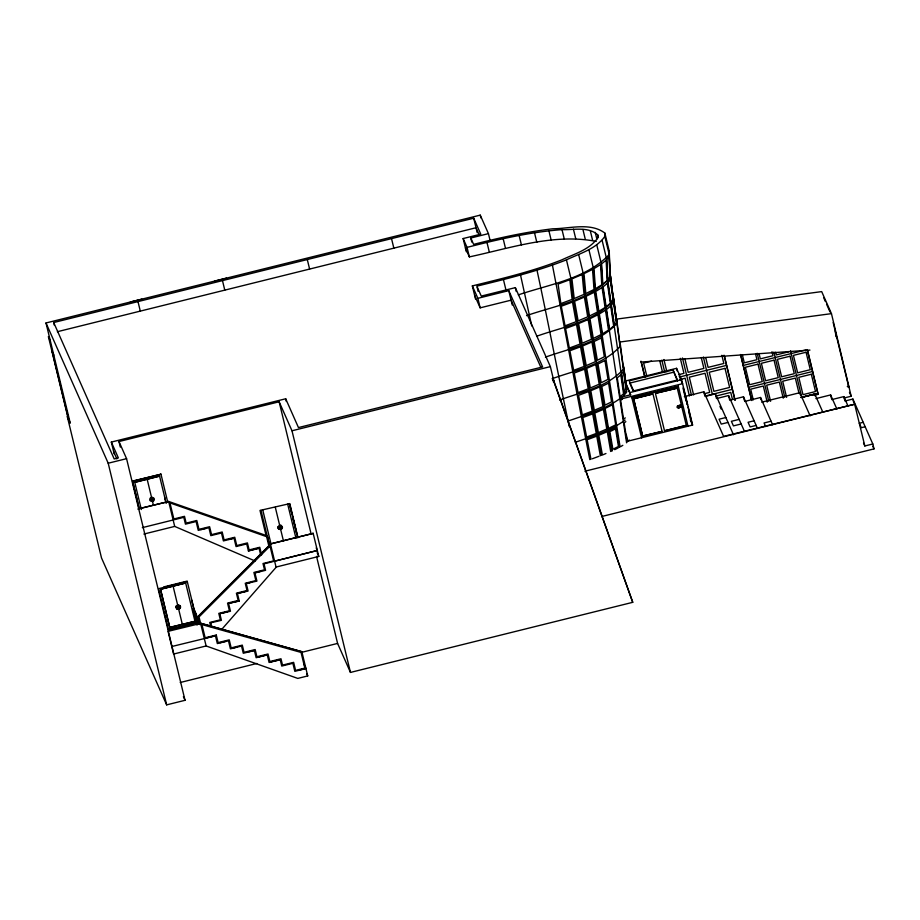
<?xml version="1.0" encoding="UTF-8"?>
<svg xmlns="http://www.w3.org/2000/svg" width="920" height="920" viewBox="0 0 920 920"><rect width="100%" height="100%" fill="white"/><g stroke="black" fill="none" stroke-linecap="round" stroke-linejoin="round"><path stroke-width="1.38" d="M54.349 325.243L53.693 322.529L473.708 218.212L480.78 234.163L463.139 238.544L467.061 247.376C498.26 239.407 529.805 232.058 562.005 229.632C573.585 230.069 588.34 226.331 597.735 234.841L597.712 237.958C589.444 249.791 574.264 253.931 561.798 259.877C532.852 271.331 502.492 278.495 472.339 285.901L475.536 299.092M518.328 294.872C548.918 284.487 586.27 278.84 609.212 254.506L604.842 236.405L604.865 233.07C590.433 222.111 569.457 228.689 552.667 228.804C525.964 231.978 499.652 237.716 473.616 244.375L470.798 238.015L488.44 233.634L490.13 240.614M609.212 254.506L609.235 251.16L604.865 233.07M609.281 255.622L609.304 252.827M610.213 276.149L610.224 273.47M609.235 251.16L610.27 277.794L626.784 391.839L625.209 394.105M610.466 278.909L610.489 276.241L613.341 298.966M610.293 274.597L613.536 300.61C594.17 321.804 562.856 326.853 536.785 336.202M613.732 301.725L613.755 299.126M616.619 321.77L616.63 319.228M613.548 297.471L616.814 323.414C598.897 343.355 569.733 348.323 545.433 357.155M616.837 320.344L620.172 346.23C603.152 365.355 575.322 370.197 552.149 378.718M620.183 343.217L623.553 369.035C607.637 387.228 581.359 391.885 559.578 400.085M623.841 368.345L626.52 389.585L626.531 387.423M179.664 607.556L179.308 606.119M180.412 607.706L180.492 607.073M277.897 527.93L277.943 526.815M277.84 527.39L279.082 525.527L281.405 525.538M282.452 527.332C282.417 529.736 278.461 530.299 277.886 527.908M176.168 605.969L175.892 607.706M175.939 606.567L177.64 604.946L180.262 606.038M176.881 606.418L176.709 607.556M179.642 607.51L177.721 608.522M180.389 607.637L179.768 608.683M150.776 498.732L150.581 499.801M281.439 528.08L281.497 526.677L280.611 526.033M316.549 556.416L337.594 643.425L350.462 672.428L632.741 602.324L553.817 380.903L550.367 366.62L515.338 287.638L481.263 296.102L476.859 286.154C507.092 278.806 537.429 271.296 566.433 259.842C579.761 253.483 595.987 249.055 604.842 236.405M176.905 606.476L178.238 605.705L179.331 606.176M221.858 629.257L276.103 567.306L270.411 543.87L313.202 533.37L270.468 544.007M153.605 500.894C156.998 496.995 148.166 495.926 149.994 500.48M282.083 528.39L281.198 529.172M197.972 616.607L270.491 544.249L197.972 616.607L199.939 624.611M622.391 399.015L620.655 400.441L623.587 419.255L625.266 417.864M625.106 420.118C610.305 430.847 592.457 436.39 575.322 442.267M625.841 421.624L624.162 423.004L627.106 441.864L629.292 440.059M179.733 608.615L177.445 609.189M151.041 498.467C153.445 496.478 154.652 501.423 151.593 500.756M153.594 500.871L151.927 501.503L150.328 500.894M281.175 528.344L278.806 528.068L279.841 526.056M620.655 446.637L622.817 445.326M614.709 449.661L618.206 447.925M605.958 453.502L602.416 455.009L598.805 435.275L607.28 431.675L610.696 451.49M150.995 497.593L152.156 497.294M592.307 458.781L599 456.274M569.261 426.558L568.111 421.038C587.5 414.241 608.293 408.526 624.415 395.232L607.648 281.566L606.487 258.428L602.117 240.338M526.562 315.629C554.944 305.728 589.007 300.553 610.27 277.794L609.086 252.344M130.295 302.036L141.933 299.138M214.808 281.106L226.504 278.139M350.462 672.428L291.996 430.778L279.139 401.775L118.979 441.542L126.569 458.666L185.035 700.304L166.658 704.869L101.51 557.945L67.263 416.403L70.254 423.154L46 322.966L480.228 215.13L488.44 233.634M57.373 331.706L476.019 227.746L479.274 235.094M465.451 248.066L469.361 256.898C510.611 248.101 553.943 233.117 596.286 241.419M472.339 285.901L477.859 298.322L508.783 290.639L542.616 366.93L298.459 427.57L285.695 398.774L111.331 442.072L114.229 454.043M474.651 295.423L480.159 307.843L511.083 300.173L540.903 367.402M46 322.966L108.203 463.22L126.569 458.666M291.996 430.778L550.367 366.62M132.618 481.263L161.011 474.214L132.537 481.068L139.265 508.725M141.346 509.542L134.757 482.333L159.585 476.169L166.186 503.378M151.834 498.479L151.087 498.651L151.317 499.617M626.14 434.217L627.819 441.163L692.587 425.074L681.616 379.718L676.556 368.322L625.025 381.122L630.625 394.784L621.908 396.957L622.081 398.705L682.571 383.686L679.202 376.096M673.003 369.955L629.176 380.846L633.627 390.885L677.465 380.006L673.003 369.955L677.453 381.018M151.317 499.606L152.064 499.433M673.555 372.221L629.717 383.111L633.063 390.643M137.839 509.105L168.659 501.457L267.329 535.889L269.951 546.583M630.073 392.518L681.616 379.718M631.89 397.75L678.362 386.4L631.89 397.75L641.643 437.92M633.615 398.785L652.993 393.967L662.078 431.388L642.631 436.022L633.615 398.785L651.601 394.312M656.788 393.024L677.293 388.125L655.419 393.369L664.505 430.778L686.308 425.373L677.223 387.952M142.324 527.643L183.804 517.339L185.449 524.159L196.109 521.514L198.248 530.368L208.909 527.723L210.818 535.647L221.478 533.002L223.399 540.925L234.048 538.28L236.06 546.572L246.721 543.927L248.411 550.93L259.072 548.285L260.601 554.61M684.331 396.635L703.834 391.793L723.603 436.356L854.737 404.213L584.89 471.224M143.876 534.06L174.696 526.412L255.081 560.993M704.961 396.462L715.357 393.886L733.481 434.746M677.453 405.869C688.919 403.385 671.186 406.134 679.132 408.422L678.833 407.296L681.8 406.743L678.833 407.296M744.475 431.422L728.571 395.554L716.484 398.544L715.357 393.886M200.836 529.54L206.16 528.218M757.252 427.869L743.475 396.796L729.698 400.211L728.571 395.554M744.602 401.465L760.541 397.497L772.65 424.798M761.679 402.166L799.859 392.69L810.163 415.921M642.631 436.022L662.078 431.388M279.933 526.447L279.185 526.608L279.427 527.574L280.163 527.39M228.654 539.43L232.645 538.441M800.986 397.348L814.752 393.933L822.733 411.918M801.101 397.566L817.811 393.415L818.202 394.312L814.027 395.347M847.343 386.4L848.55 386.101L848.942 386.998M847.515 386.803L848.723 386.503M725.845 417.53L719.072 419.209L721.245 424.097L728.007 422.418M815.89 398.601L830.622 394.933L836.866 409.009M739.139 419.382L731.4 421.303L733.435 425.891L741.175 423.97M831.76 399.602L843.835 396.6L847.849 405.651M844.238 397.957L851.184 396.232L831.461 313.639L821.686 291.605L615.319 319.286M754.101 420.773L748.063 422.28L750.122 426.914L756.159 425.419M844.905 401.028L852.886 399.05L872.815 443.992L874 448.891L601.668 516.522M257.657 548.447L248.411 550.93M771.075 421.233L764.06 422.97L765.647 426.546M163.863 586.891L187.162 581.106L194.948 612.961M187.346 581.543L158.573 588.685L168.544 629.878L195.948 623.07M161.759 588.961L171.833 586.454M182.298 624.208L173.086 586.143L185.667 583.015L160.505 589.271L169.797 627.532L194.971 621.287L185.667 583.015M274.62 561.131L317.342 550.493L316.204 547.929M317.342 550.493L263.983 563.856M276.046 567.053L318.78 556.439L313.145 533.232M260.199 571.458L254.886 572.78L256.933 581.095L246.249 583.556L250.228 582.567M254.966 572.953L265.581 570.308L264.063 564.029M863.201 422.315L859.326 423.269L861.293 427.697L865.156 426.742M177.962 606.199L177.203 606.349L177.456 607.372L178.204 607.188M240.051 592.836L245.352 591.514M237.394 593.492L248.089 591.031L246.318 583.728M197.087 625.117L192.797 609.097L193.947 608.81L196.305 614.272L198.651 623.956M229.873 603.106L239.234 600.967L228.551 603.428M863.512 442.968L864.834 445.97L872.815 443.992M192.797 609.097L195.155 614.56L196.305 614.272M222.433 613.053L227.734 611.731M219.776 613.709L230.471 611.248L228.62 603.601M169.705 627.325L194.971 621.287M176.433 627.106L168.199 629.188L168.544 629.878M183.264 625.439L191.486 623.404M168.406 629.648L195.799 622.84M200.675 623.404L168.072 631.35L173.592 654.051L206.126 645.966L297.792 678.408L307.728 675.935L301.841 651.693L200.606 623.254L301.841 651.693M210.726 622.794L221.409 620.333L219.857 613.881M205.677 638.135L215.418 635.72L217.338 643.563L228.47 640.803L230.414 648.841L241.534 646.07L243.282 653.269L254.403 650.509L256.139 657.708L267.272 654.936L269.089 662.469L280.22 659.709L281.75 666.068L292.882 663.308L294.825 671.335L305.946 668.575L303.853 663.849M215.475 635.858L171.741 646.53M220.064 642.735L225.618 641.355M233.128 648.002L237.302 646.967M248.779 651.74L254.403 650.509M257.473 657.213L265.811 655.144M180.228 682.502L256.818 663.481M301.392 652.406L337.594 643.425M270.423 661.986L280.22 659.709M298.931 670.151L304.497 668.771M651.509 361.134L643.644 363.078L646.944 376.728M678.695 374.659L683.951 373.359L680.317 358.34M679.983 376.912L726.524 365.389M788.969 351.762L776.331 354.89L775.686 352.21M679.88 379.511L685.124 378.212L689.413 395.956M743.153 365.459L805.874 349.933M704.444 393.679L709.688 392.38L705.065 373.278L689.321 377.177L693.611 394.921M705.732 395.945L732.32 389.355M748.454 387.366L812.509 371.507M716.45 395.945L730.756 392.403L732.389 399.176M619.39 342.079L831.461 313.639M279.829 526.044L280.623 526.056M280.646 529.414L278.898 529.184M644.817 377.154L640.952 361.169L641.332 362.02L809.956 350.094M280.267 525.262L280.853 525.332M178.273 604.946L179.906 605.59M178.077 609.327L176.893 608.971M151.605 500.767L150.57 499.778M281.393 525.504L282.463 527.356M177.376 608.431L176.686 607.51M175.8 607.073L176.927 609.04M168.682 501.561L139.104 508.61L132.871 482.448M823.687 297.678L825.412 301.576M826.551 304.163L830.001 311.938M849.459 392.346L851.184 396.232M872.861 446.326L874 448.891M719.969 406.41L721.13 409.032M686.619 402.948L687.539 405.007L683.594 388.723M690.345 420.014L692.587 425.074M686.308 425.373L664.505 430.778M626.129 384.663L630.625 394.784M553.587 382.272L552.587 378.12L553.817 380.903M632.741 602.324L552.587 378.12M317.147 552.747L318.78 556.439M275.31 507.299L283.498 541.202M262.809 510.197L271.089 544.284M306.682 673.578L307.728 675.935M159.539 476.065L134.757 482.333M111.331 442.072L118.358 457.918L114.195 458.953L53.693 322.529M113.631 451.593L116.874 458.907M50.381 341.055L48.392 336.593L68.229 418.6M53.808 355.189L52.175 351.509L68.62 419.474M183.402 696.635L185.035 700.304M180.228 605.969L180.469 606.567M854.565 403.834L864.834 445.97M852.886 399.05L853.771 402.73M833.175 322.529L848.55 386.101M843.835 396.6L844.64 399.924M830.622 394.933L831.473 398.44M807.553 350.267L818.202 394.312M807.208 349.6L817.811 393.415L801.791 397.371L790.533 350.83M814.752 393.933L815.327 396.267M799.859 392.69L800.423 395.013M798.916 392.886L795.34 378.108L782.702 381.236L786.6 397.359M773.858 352.061L784.783 397.233M771.983 351.704L772.961 355.729L760.311 358.857L759.011 353.487M783.231 398.187L779.332 382.076L766.693 385.204L770.592 401.315M757.183 353.28L768.775 401.2M755.642 354.315L756.942 359.697L744.303 362.825L742.348 354.763M767.211 402.155L763.312 386.043L750.674 389.171L753.273 399.912M760.541 397.497L761.116 399.832M740.784 354.982L751.812 400.556M740.496 354.51L751.433 399.74M743.475 396.796L744.314 400.292M724.442 356.143L735.126 400.303M724.04 355.2L734.896 400.016M721.844 355.292L723.833 363.48L708.089 367.379L705.778 357.822M703.351 357.017L712.379 394.3M701.247 357.5L703.892 368.414L688.148 372.312L684.848 358.673M703.834 391.793L704.685 395.301M682.444 357.96L691.472 395.243M688.033 407.111L691.84 422.855M683.008 388.01L686.147 401.258M688.746 411.7L690.966 420.877M676.556 368.322L677.2 370.967M678.281 386.228L688.033 426.397M663.918 359.513L666.885 371.795M661.859 360.226L664.757 372.209M659.709 360.548L662.354 371.473M641.332 362.02L645.012 377.223M597.735 234.841L598.403 237.567M595.228 232.346L596.873 239.154M596.746 244.755L601.116 262.844L602.496 285.809L626.601 442.808M633.696 398.947L642.7 436.195M590.249 230.552L592.549 240.074M588.869 249.561L593.25 267.651L594.929 290.433L620.068 446.786M582.923 229.482L585.223 239.005M573.424 229.172L575.736 238.694M578.68 254.633L583.061 272.722L585.143 295.297L611.616 450.995M562.005 229.632L564.305 239.154M566.433 259.842L570.803 277.932L573.378 300.299L601.461 455.319M548.918 230.851L551.229 240.373M552.414 265.063C565.006 329.832 576.897 394.887 589.835 459.655M534.52 232.794L536.82 242.328M536.992 270.181C547.86 320.332 557.278 370.841 568.111 421.038M519.133 235.428L521.433 244.95M520.524 275.045L531.748 325.933M515.338 287.638L516.281 291.525M503.159 238.659L505.459 248.181M508.783 290.639L512.267 305.06M503.435 279.553L506.126 290.685M486.979 242.431L489.279 251.953M480.228 215.13L480.907 217.913M473.708 218.212L477.204 232.633M470.798 238.015L471.776 242.075M477.169 287.454L478.112 291.341M467.061 247.376L469.361 256.898M477.859 298.322L480.159 307.843M463.139 238.544L466.336 251.735M391.529 238.625L393.841 248.147M307.291 259.543L309.603 269.065M285.695 398.774L286.35 401.488M279.139 401.775L311.098 533.865M297.884 537.119L289.777 503.619L260.003 510.428L266.282 536.371M289.443 503.539L297.747 537.866M290.03 506.103L292.019 514.337M292.686 517.086L296.677 533.566M287.684 504.137L295.929 538.12M222.479 280.611L224.779 290.133M260.981 510.404L269.364 544.916M269.169 547.285L266.604 536.67L169.958 502.906L173.857 518.972L184.506 516.327L186.162 523.146L196.811 520.501L198.961 529.356L209.611 526.712L211.531 534.635L222.191 531.99L224.1 539.913L234.761 537.268L236.773 545.56L247.422 542.915L249.124 549.918L259.773 547.273L261.613 554.852M237.475 593.664L239.234 600.967M137.988 301.587L140.288 311.109M210.795 622.966L211.784 627.037M210.714 626.543L209.725 622.46L220.34 619.827L218.787 613.375L229.402 610.742L227.55 603.106L238.165 600.461L236.405 593.17L247.02 590.525L245.249 583.234L255.863 580.589L253.897 572.447L264.511 569.802L262.993 563.523L273.608 560.889L270.02 546.089L199.03 616.918L206.126 645.966M168.659 501.457L174.696 526.412M191.624 599.966L193.671 608.269M195.155 614.56L197.501 624.243M160.931 474.018L167.658 501.848M164.783 497.766L165.439 500.48M147.165 479.251L153.479 505.367M160.597 589.478L169.797 627.532M118.979 441.542L120.324 447.108M108.203 463.22L166.658 704.869M590.962 459.275L587.155 439.737L596.758 436.149L600.346 455.779M612.375 450.823L608.925 430.813L616.089 427.248L619.367 447.35M613.536 298.643L616.423 318.745M623.576 366.091L626.796 388.953M623.553 367.264L626.394 387.343M835.268 331.188L836.015 336.72M180.435 606.498L180.527 607.131M609.063 256.197L606.774 259.498L607.798 279.875L609.994 276.724L609.063 256.197M610.247 279.484L608.062 282.624L610.983 302.622L613.122 299.552L610.247 279.484M613.513 302.3L611.386 305.371L614.318 325.346L616.4 322.345L613.513 302.3M623.519 371.358L621.713 373.968L624.45 392.921L626.209 390.379L623.519 371.358M606.13 260.153L601.634 263.867L602.841 284.096L607.154 280.542L606.13 260.153M607.418 283.291L603.129 286.833L606.13 306.751L610.339 303.289L607.418 283.291M610.731 306.038L606.544 309.476L609.569 329.383L613.663 326.013L610.731 306.038M620.827 374.877L617.262 377.809L620.091 396.692L623.564 393.829L620.827 374.877M600.576 264.592L593.975 268.628L595.458 288.696L601.783 284.832L600.576 264.592M602.071 287.558L595.769 291.41L598.92 311.247L605.084 307.487L602.071 287.558M605.486 310.224L599.345 313.961L602.508 333.787L608.511 330.119L605.486 310.224M592.537 269.411L583.993 273.665L585.833 293.549L594.021 289.478L592.537 269.411M594.331 292.192L586.189 296.251L589.501 315.997L597.471 312.029L594.331 292.192M597.908 314.755L589.961 318.711L593.285 338.445L601.059 334.581L597.908 314.755M601.278 337.962L594.136 341.516L597.344 360.26L604.325 356.787L601.278 337.962M604.934 360.536L597.988 363.986L601.208 382.731L608.005 379.35L604.934 360.536M608.603 383.099L601.841 386.457L604.969 405.179L611.558 401.89L608.603 383.099M612.444 404.777L605.095 408.434L608.511 428.398L615.698 424.833L612.444 404.777M615.56 428.823L609.868 431.664L612.893 449.259L618.447 446.487L615.56 428.823M582.199 274.482L571.929 278.852L574.207 298.563L584.039 294.365L582.199 274.482M584.395 297.068L574.597 301.242L578.128 320.896L587.707 316.813L584.395 297.068M588.167 319.527L578.611 323.598L582.153 343.24L591.491 339.261L588.167 319.527M591.951 341.998L582.647 345.954L586.224 365.596L595.32 361.732L591.951 341.998M595.792 364.469L586.718 368.334L590.318 387.975L599.196 384.203L595.792 364.469M599.656 386.94L590.812 390.712L594.308 410.32L602.945 406.64L599.656 386.94M603.405 409.377L594.803 413.034L598.368 432.607L606.774 429.03L603.405 409.377M569.848 279.68L558.095 284.061L560.855 303.589L572.113 299.391L569.848 279.68M572.504 302.07L561.292 306.245L565.064 325.818L576.035 321.724L572.504 302.07M576.506 324.426L565.582 328.509L569.353 348.059L580.048 344.08L576.506 324.426M580.543 346.782L569.882 350.761L573.689 370.334L584.12 366.447L580.543 346.782M584.614 369.161L574.218 373.037L578.047 392.622L588.213 388.827L584.614 369.161M588.708 391.541L578.565 395.312L582.314 414.851L592.204 411.171L588.708 391.541M592.687 413.862L582.832 417.542L586.626 437.046L596.263 433.447L592.687 413.862M216.269 635.03L205.148 637.79L201.952 624.599L301.047 652.429L304.842 668.092L295.584 670.393L293.641 662.354L282.52 665.114L280.979 658.755L269.859 661.526L268.03 653.994L256.91 656.754L255.173 649.554L244.041 652.314L242.305 645.127L231.173 647.887L229.23 639.848L218.109 642.62L216.269 635.03M725.006 368.345L709.262 372.243L713.885 391.345L729.629 387.447L725.006 368.345M758.011 364.136L745.372 367.264L749.605 384.721L762.243 381.593L758.011 364.136M774.03 360.168L761.392 363.296L765.612 380.765L778.251 377.637L774.03 360.168M790.05 356.212L777.411 359.341L781.632 376.797L794.27 373.669L790.05 356.212M806.058 352.245L793.419 355.373L797.64 372.83L810.279 369.702L806.058 352.245M811.325 374.233L798.79 377.338L802.976 394.657L815.511 391.552L811.325 374.233"/></g></svg>
